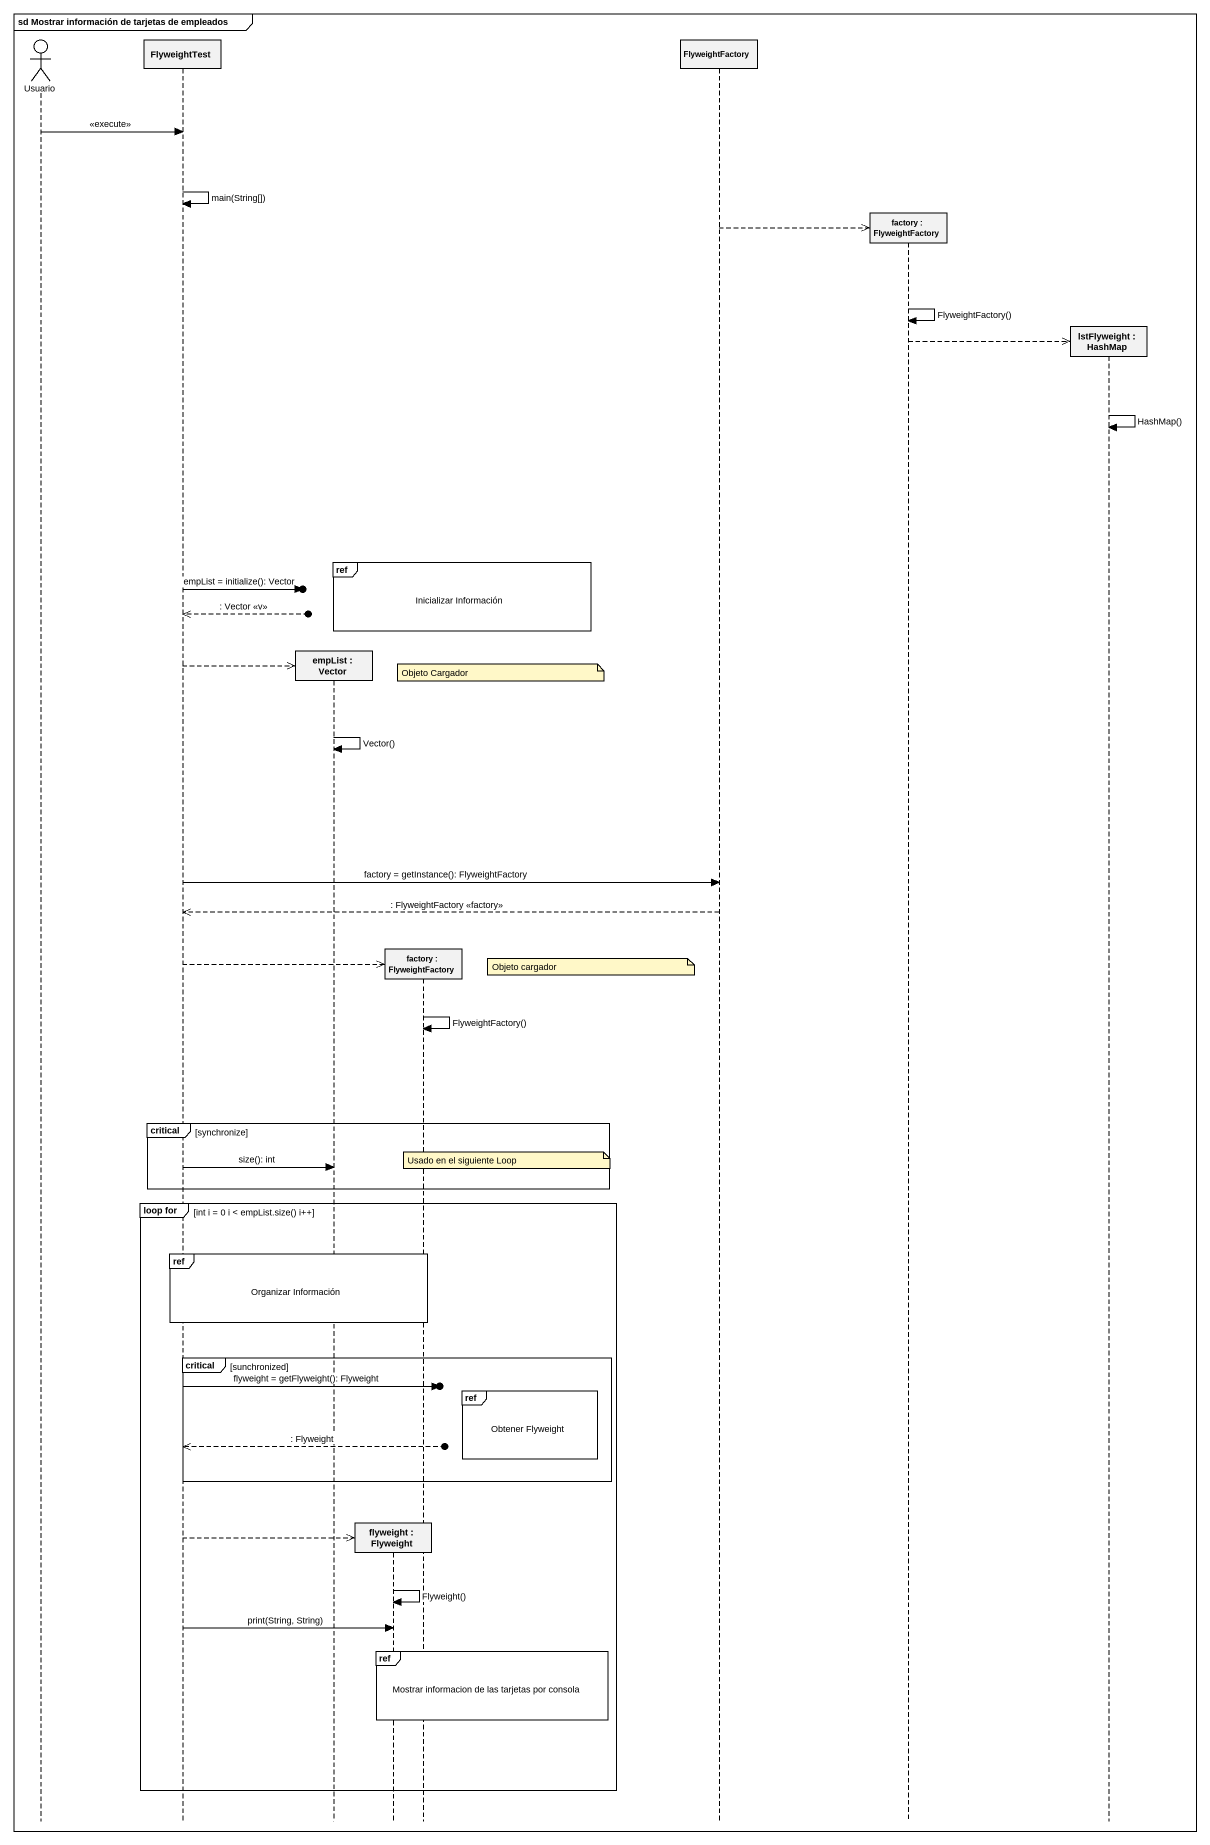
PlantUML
@startuml
mainframe sd Mostrar información de tarjetas de empleados
hide footbox
actor Usuario
participant FlyweightTest
participant "empList : Vector" as empList
participant "flyweight : Flyweight" as flyweight
participant "factory : FlyweightFactory" as factory
participant FlyweightFactory
participant "factory : FlyweightFactory" as factory_2
participant "lstFlyweight : HashMap" as lstFlyweight

Usuario -> FlyweightTest : <<execute>>
FlyweightTest -> FlyweightTest : main(String[])
FlyweightFactory -->> factory_2 **
factory_2 -> factory_2 : FlyweightFactory()
factory_2 -->> lstFlyweight **
lstFlyweight -> lstFlyweight : HashMap()
ref over empList, flyweight, factory : Inicializar Información
FlyweightTest ->o] : empList = initialize(): Vector
FlyweightTest <<--o] : : Vector <<v>>
FlyweightTest -->> empList **
note over factory : Objeto Cargador
empList -> empList : Vector()
FlyweightTest -> FlyweightFactory : factory = getInstance(): FlyweightFactory
FlyweightFactory -->> FlyweightTest : : FlyweightFactory <<factory>>
FlyweightTest -->> factory **
note left of FlyweightFactory : Objeto cargador
factory -> factory : FlyweightFactory()
critical synchronize
  note over factory : Usado en el siguiente Loop
  FlyweightTest -> empList : size(): int
end
group loop for [int i = 0 i < empList.size() i++]
  ref over FlyweightTest, empList, flyweight, factory : Organizar Información
  critical sunchronized
    FlyweightTest ->o] : flyweight = getFlyweight(): Flyweight
    ref over factory : Obtener Flyweight
    FlyweightTest <<--o] : : Flyweight
  end
  FlyweightTest -->> flyweight **
  flyweight -> flyweight : Flyweight()
  FlyweightTest -> flyweight : print(String, String)
  ref over flyweight, factory : Mostrar informacion de las tarjetas por consola
end
@enduml
